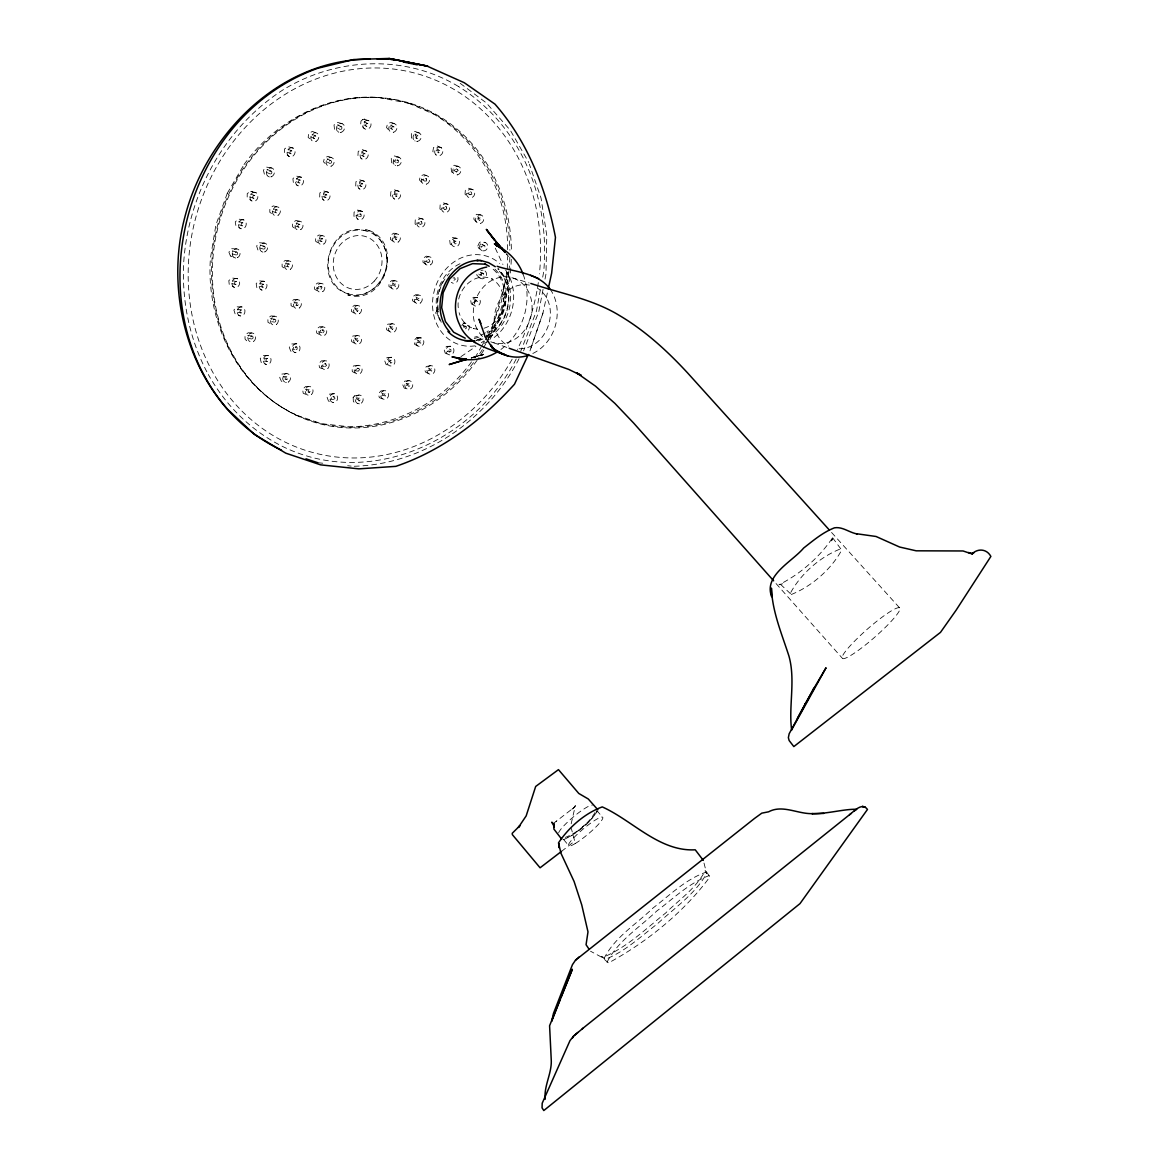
<?xml version="1.0" encoding="UTF-8"?>
<svg xmlns="http://www.w3.org/2000/svg" width="1169" height="1169" viewBox="0 0 1169 1169"><rect width="100%" height="100%" fill="white"/><g stroke="black" fill="none" stroke-linecap="round" stroke-linejoin="round"><path stroke-width="0.75" stroke-dasharray="5 3.75" d="M458.277 307.725C455.939 290.745 473.956 270.287 492.821 279.347L491.696 278.88C498.783 282.796 502.889 290.599 503.503 298.519L503.488 297.832C503.883 311.728 497.38 324.251 483.761 328.328M507.302 268.738L507.492 256.566M507.594 249.611C508.252 195.939 480.532 142.063 434.035 114.255L407.586 102.697L410.494 103.354M494.998 269.148C512.87 286.843 508.12 319.634 487.225 333.048M571.173 823.809L575.367 805.529L574.052 807.589L570.983 810.029L574.768 806.946L556.049 821.427M595.036 812.455C588.621 823.371 577.165 832.825 565.343 837.384M604.022 958.595C614.295 937.494 636.491 924.065 653.091 907.948C669.749 895.235 685.545 879.409 705.594 872.352L706.69 873.36C695.365 894.007 674.469 907.933 657.475 923.773C640.948 936.384 625.24 951.449 605.674 959.135L601.597 956.651L603.321 957.192C626.935 947.358 645.872 928.844 665.629 913.033C679.262 899.633 696.549 887.972 705.228 870.598L706.69 873.36M540.385 289.693L536.41 311.217L520.702 351.299M542.708 277.141L543.702 271.763A204.531 181.999 -74.6 0 0 526.532 164.873A204.531 181.94 -74.4 0 0 458.38 86.418M481.818 250.546L478.428 247.945L477.829 245.914M506.951 272.187L501.457 301.354L490.571 330.769L485.383 339.755M505.753 301.061L504.321 308.645L497.804 322.527M543.044 289.401L538.777 311.743L523.595 350.861M545.017 279.099L545.996 273.941L546.785 235.597L541.028 198.014L529.367 164.186M353.17 397.431L353.345 401.478L354.748 402.867L359.38 403.86M477.814 246.016L479.524 242.378L481.38 241.632L485.544 242.611A4.384 4.062 -68.3 0 1 485.909 250.093A4.384 4.062 -68.3 0 1 479.568 247.039A4.384 4.062 -68.3 0 1 485.544 242.611M606.989 962.292C617.641 941.103 639.677 927.338 656.583 911.177C673.359 898.581 689.125 882.99 709.086 875.639L709.919 876.838C684.289 911.864 646.618 942.258 608.464 962.949L602.21 957.484L590.535 951.23M542.971 313.044L529.849 351.241L542.957 313.014L547.881 290.526M464.035 327.583L463.523 325.683M227.297 193.265L215.885 224.989L210.435 258.247C205.802 320.438 236.357 386.369 294.062 413.914L295.742 414.717M479.991 274.963L482.081 273.254L483.791 273.955L482.388 275.928L479.363 274.7M442.905 281.451C437.82 290.876 435.964 302.07 438.127 312.576M450.752 346.287A4.355 4.033 -80.4 0 0 446.09 352.03A4.355 4.033 -80.4 0 0 452.958 353.359A4.355 4.033 -80.4 0 0 450.752 346.287L446.514 346.375L444.045 349.414L445.214 353.155L449.13 354.835M597.695 811.052L589.702 820.872L574.87 833.336M244.043 164.566L244.175 164.318C274.759 122 325.581 93.695 378.537 97.436L380.363 97.772M474.994 357.714L481.058 347.237M481.92 345.746L484.507 341.246M519.051 358.708C487.59 420.314 422.886 464.941 352.921 466.285M227.239 193.367L244.175 164.318M516.216 358.941C474.409 440.757 370.865 488.598 284.476 447.376A204.458 181.59 -74.9 0 1 208.345 374.533M354.324 396.028L359.015 395.049M353.111 397.518L354.455 395.867M471.516 361.879C443.402 400.558 397.708 426.232 349.546 426.817L321.373 423.66L294.077 414.337L296.751 415.506M366.306 230.936A32.717 29.152 -74.8 0 0 328.927 271.529A32.717 29.152 -74.8 0 0 377.616 284.973A32.717 29.152 -74.8 0 0 366.306 230.936C328.474 219.421 310.706 284.958 349.341 294.135M437.557 309.434L435.657 312.883L437.484 316.361M492.923 328.314L494.209 326.94M464.21 326.882L466.489 326.823L465.993 328.752L464.677 328.781M362.595 119.633L361.002 121.108L360.607 124.995L364.509 128.765M500.931 349.458C523.595 332.595 533.225 300.36 522.981 273.941M453.09 278.134L454.346 277.623L455.369 279.245L453.806 280.399L452.827 279.523M552.922 823.765L556.634 821.003M561.456 851.412L574.695 841.11L571.334 828.441M460.937 356.647L475.885 346.448M481.321 342.751L484.039 340.895M488.087 338.148L493.493 334.48L489.519 337.636L508.018 272.245L509.377 278.47L505.709 270.404M572.182 835.353L564.32 838.977M532.816 353.476C555.874 342.488 564.802 309.697 549.898 288.787M485.515 337.242C509.742 325.187 517.546 288.1 497.629 268.768M419.13 337.841L416.763 337.709L413.928 340.413L414.615 344.314L418.502 346.272M459.987 263.726C439.383 273.298 430.367 300.667 440.128 320.964M309.04 389.496L307.973 391.162L309.42 392.346L310.486 390.68L309.697 389.569L305.518 389.219L306.965 390.402L305.898 392.068L309.42 392.346M476.484 340.208L484.784 336.687M486.436 335.971C509.713 323.988 516.523 288.129 497.541 269.279M478.399 340.91L486.713 337.373M488.364 336.657L491.974 335.123C508.72 322.746 515.295 299.483 507.185 280.239L498.432 268.417M359.234 398.03L358.006 399.535L359.351 400.879L360.563 399.374L359.877 398.176L356.048 397.811L357.393 399.155L356.165 400.66L359.351 400.879M297.51 302.742L296.239 304.261L297.51 305.65L298.796 304.13L298.153 302.903L293.901 301.923L295.173 303.312L293.887 304.831L297.51 305.65M322.936 332.814L324.208 331.295L323.565 330.082L319.473 329.278L320.774 330.652L319.502 332.157L322.936 332.814L321.65 331.441L322.922 329.921M358.298 371.143L359.541 369.638L358.868 368.44L355.025 367.914L356.355 369.258L355.113 370.748L358.298 371.143L356.969 369.784L358.211 368.293M357.67 338.528L356.399 340.018L357.699 341.377L358.795 339.185L354.47 337.943L355.771 339.302L354.499 340.778L357.699 341.377M320.92 289.298L322.06 287.077L317.471 285.514L318.742 286.887L316.799 288.232L320.277 289.138L319.824 287.179L321.592 286.58M256.128 192.797A4.647 3.916 -72.8 0 0 249.947 197.006A4.647 3.916 -72.8 0 0 255.704 200.747A4.647 3.916 -72.8 0 0 256.128 192.797L250.663 191.321L247.243 193.543L247.17 197.766L251.73 200.907M357.553 308.528L356.253 310.004L357.553 311.378L358.678 309.186L354.353 307.768L355.639 309.142L354.339 310.618L357.553 311.378M392.463 326.75L391.162 328.226L392.463 329.585L393.588 327.422L389.482 326.093L390.782 327.466L389.482 328.927L392.463 329.585M474.219 338.586L480.912 336.511M362.361 211.472A4.515 3.989 -70.9 0 0 356.092 215.447A4.515 3.989 -70.9 0 0 361.952 219.202A4.515 3.989 -70.9 0 0 362.361 211.472L357.48 210.084L354.075 212.203L353.944 216.28L357.919 219.275M563.56 839.707C576.419 833.541 589.629 824.189 596.585 811.607L596.161 811.096M476.411 340.471L481.014 339.098M471.428 357.933L483.221 354.558L471.428 357.889M364.275 119.165L369.375 121.006A4.588 4.004 -64 0 1 368.6 128.765A4.588 4.004 -64 0 1 362.843 124.878A4.588 4.004 -64 0 1 369.375 121.006M362.434 119.691L364.538 119.092M471.122 358.05L482.476 354.952L468.462 358.372M286.785 376.623L285.441 378.011L286.639 379.53L287.779 378.858L287.413 376.842L283.103 376.272L284.286 377.777L282.956 379.165L286.639 379.53M408.96 383.607L407.572 384.937L408.77 386.428L409.939 385.799L409.588 383.841L406.111 383.315L407.309 384.806L405.921 386.121L408.77 386.428M296.02 349.692L297.204 349.107L297.014 347.091L292.761 346.287L293.828 347.894L292.382 349.166L296.02 349.692L294.953 348.07L296.4 346.798M791.311 594.495C811.812 586.297 830.998 569.522 841.709 550.131L831.641 536.425L832.518 537.901L831.627 540.852L833.161 536.907C819.805 557.043 800.575 573.906 778.992 584.734L783.069 583.638L780.191 584.032L791.311 594.495L790.317 593.282C800.765 573.76 820.302 556.692 840.891 548.758M391.235 360.242L389.759 361.455L390.841 363.048L392.039 362.507L391.849 360.52L388.269 359.818L389.35 361.396L387.874 362.624L390.841 363.048M333.574 399.52L335.05 398.322L333.983 396.686L330.637 396.466L331.689 398.088L330.228 399.301L333.574 399.52L332.522 397.898L333.983 396.686M449.744 351.957L450.986 351.474L450.883 349.502L447.683 348.683L449.744 351.957L447.157 351.445L450.27 349.195M519.065 348.771C548.451 349.034 562.406 304.013 537.404 288.173M334.319 393.719A4.442 3.96 -87.4 0 0 329.979 399.725A4.442 3.96 -87.4 0 0 336.745 400.879A4.442 3.96 -87.4 0 0 334.319 393.719L329.468 394.114L327.115 397.314L328.46 401.084L333.048 402.501M383.593 390.753L381.05 390.884L378.376 393.763L379.326 397.621L383.49 399.228M480.108 217.872L478.472 218.954L479.392 220.62L481.043 218.822L477.683 216.572L478.603 218.238L476.967 219.319L479.392 220.62M308.528 386.515L305.504 386.632L302.596 389.292L303.224 393.281L307.695 395.107M409.077 380.656L404.693 381.167L402.604 384.499L404.226 388.093L408.492 389.379M286.843 373.569L281.773 374.095L279.698 377.558L281.393 381.24L286.361 382.57M358.035 365.298L353.462 365.97L352.088 367.592L352.264 371.567L356.267 373.642M430.367 365.678L426.261 366.511L424.815 370.149L425.545 372.107L429.286 374.022M324.427 360.826L321.504 360.812L318.728 363.632L319.546 367.592L324.003 369.419M385.01 393.632L383.403 395.356L385.565 395.999L385.58 393.997L382 393.383L382.891 395.122L381.313 396.116L384.309 396.364M391.557 357.29A4.398 4.004 -83.3 0 0 387.202 363.311A4.398 4.004 -83.3 0 0 394.07 364.319A4.398 4.004 -83.3 0 0 391.557 357.29L387.027 357.539L384.689 360.724L386.062 364.45L390.344 365.985M268.227 355.639A4.53 3.916 -84.8 0 0 263.332 361.236A4.53 3.916 -84.8 0 0 269.878 363.194A4.53 3.916 -84.8 0 0 268.227 355.639L262.937 355.61L260.249 358.591L261.228 362.58L266.079 364.407M296.692 343.774A4.501 3.945 -83.7 0 0 292.425 349.999A4.501 3.945 -83.7 0 0 299.191 350.934A4.501 3.945 -83.7 0 0 296.692 343.774L291.607 343.978L289.269 347.266L290.672 351.08L295.523 352.702M324.938 366.54L326.56 365.59L325.742 363.793L322.323 363.384L323.126 365.166L321.519 366.131L324.938 366.54L324.12 364.743L325.742 363.793M476.777 300.535L473.489 302.406L475.915 303.209L477.639 301.558L474.351 299.746L475.915 303.209M251.613 332.946L248.179 332.785L244.979 335.138L245.066 339.098L246.542 340.69L249.83 341.567M421.22 337.958A4.384 4.018 -80.6 0 0 415.886 343.014A4.384 4.018 -80.6 0 0 422.462 345.366A4.384 4.018 -80.6 0 0 421.22 337.958L416.763 337.709M357.539 335.518L352.936 336L351.533 337.593L351.65 341.596L355.624 343.876M420.372 340.778L418.648 342.415L420.782 343.175L420.928 341.187L417.596 340.237L418.385 342.02L416.734 342.912L419.496 343.467M456.407 171.975L458.248 170.353L454.858 167.693L455.559 169.476L453.806 170.367L456.407 171.975L455.691 170.192L457.444 169.3M322.776 326.896L319.795 326.692L316.565 328.957L316.682 332.99L320.876 335.328M274.364 316.171L271.047 315.922L267.833 318.231L267.993 322.337L272.479 324.734M392.375 323.769L387.933 324.164L386.53 325.742L386.588 329.716L390.373 332.04M241.837 306.906A4.588 3.902 -81.4 0 0 237.336 313.087A4.588 3.902 -81.4 0 0 244 314.286A4.588 3.902 -81.4 0 0 241.837 306.906L236.401 306.833L233.902 310.092L235.159 314.023L240.288 315.951M455.998 241.209L454.273 242.071L454.975 243.868L456.29 243.62L456.538 241.632L453.44 240.054L454.142 241.851L452.418 242.699L454.975 243.868M463.129 323.009L465.306 323.199M396.817 162.827L398.147 162.579L398.483 160.562L394.961 158.429L395.59 160.255L393.836 161.117L396.817 162.827L396.189 160.986L397.957 160.138M317.793 462.719L323.053 463.245M347.646 465.744L351.168 466.11M297.408 299.673L294.252 299.337L290.993 301.602L291.081 305.693L295.406 308.178M357.524 305.533L354.675 305.211L351.416 307.418L351.474 311.436L355.493 313.891M267.613 358.62A1.461 1.271 -84.8 0 0 266.035 360.432A1.461 1.271 -84.8 0 0 268.154 361.06A1.461 1.271 -84.8 0 0 267.613 358.62L263.785 358.152L264.647 359.935L263.083 360.973L266.927 361.455M264.442 281.364A4.574 3.916 -79.1 0 0 259.182 286.712A4.574 3.916 -79.1 0 0 265.568 289.05A4.574 3.916 -79.1 0 0 264.442 281.364L259.065 280.823L256.157 283.658L256.873 287.735L261.695 290.058M431.449 368.688L429.651 370.193L431.726 371.099L431.975 369.126L428.731 368.293L429.432 370.12L427.722 370.909L430.426 371.304M237.409 278.704A4.618 3.902 -79.3 0 0 231.871 283.702A4.618 3.902 -79.3 0 0 238.067 286.551A4.618 3.902 -79.3 0 0 237.409 278.704L231.871 277.988L228.803 280.648L229.285 284.798L234.165 287.267M477.712 329.176L473.255 328.562L474.453 328.84C466.796 326.809 461.127 320.204 459.125 312.693M320.92 283.38L317.836 282.927L314.549 285.163L314.593 289.225L318.83 291.812M418.312 295.012L415.843 294.646L412.569 296.78L412.54 300.754L416.164 303.239M529.425 285.09C497.38 279.406 480.138 330.71 508.617 346.097M251.803 336.044L247.843 335.43L249.143 336.804L247.916 338.352L251.861 338.981M477.624 297.7A4.355 4.062 -74.1 0 0 472.276 302.815A4.355 4.062 -74.1 0 0 478.939 305.021A4.355 4.062 -74.1 0 0 477.624 297.7L473.46 297.277L470.625 299.98L471.326 303.852L474.935 305.986M484.346 245.329L480.737 246.761L483.133 247.901L484.916 247.185L484.843 245.782L481.935 244.204L483.133 247.901M288.641 260.892L285.411 260.351L282.094 262.587L282.124 266.707L286.478 269.425M394.917 280.779L392.273 280.326L388.97 282.474L388.941 286.478L392.74 289.05M236.708 248.88L231.228 248.705L228.905 252.168L230.425 255.996L235.685 258.071M417.932 135.765L416.106 136.466L416.602 138.366L417.932 138.234L418.429 136.232L415.053 133.924L415.55 135.809L413.724 136.525L416.602 138.366M274.51 319.239L270.711 318.538L271.997 319.926L270.74 321.46L274.554 322.162M264.53 243.108L259.167 242.728L256.639 245.987L257.881 249.918L262.908 252.153M409.165 103.383L378.537 97.436M241.442 309.99A1.476 1.257 -81.4 0 0 239.996 311.991A1.476 1.257 -81.4 0 0 242.144 312.371A1.476 1.257 -81.4 0 0 241.442 309.99L237.395 309.215L238.388 310.896L236.898 312.123L240.946 312.912M243.722 219.874A4.647 3.902 -75 0 0 238.418 225.442A4.647 3.902 -75 0 0 244.847 227.575A4.647 3.902 -75 0 0 243.722 219.874L238.169 219.041L235.247 221.964L235.977 226.085L240.946 228.729M322.147 235.67L319.049 234.969L315.688 237.146L315.645 241.252L319.853 244.116M428.833 256.712L426.407 256.157L423.061 258.247L422.959 262.236L426.51 264.925M236.43 281.627A1.49 1.257 -79.3 0 0 234.648 283.249A1.49 1.257 -79.3 0 0 236.649 284.169A1.49 1.257 -79.3 0 0 236.43 281.627L232.339 280.662L232.967 282.577L231.301 283.424L235.393 284.403M299.22 221.189L296.035 220.43L292.659 222.621L292.601 226.771L296.882 229.708M263.639 284.33A1.476 1.271 -79.1 0 0 261.929 286.069A1.476 1.271 -79.1 0 0 264.004 286.814A1.476 1.271 -79.1 0 0 263.639 284.33L259.723 283.409L260.482 285.236L258.846 286.2L262.747 287.136M276.629 206.767L273.268 205.905L269.878 208.111L269.805 212.29L274.233 215.33M462.866 325.523L466.007 326.326M396.525 233.858L393.851 233.157L390.49 235.261L390.373 239.294L394.128 242.129M418.999 298.168L417.012 299.454L418.955 300.623L419.466 298.68L416.179 297.35L416.617 299.264L414.834 299.819L417.654 300.652M395.531 283.935L393.558 285.221L395.487 286.39L395.999 284.447L392.579 283.03L393.018 284.958L391.22 285.528L394.172 286.434M250.663 191.321L252.46 191.818M428.044 262.367L429.856 261.812L429.447 259.883L426.685 258.846L427.094 260.76L425.297 261.301L428.044 262.367L427.635 260.439L429.447 259.883M359.453 216.674L361.265 216.104L360.9 214.146L357.67 212.787L358.035 214.745L356.238 215.301L359.453 216.674L359.088 214.716L360.9 214.146M397.065 237.059L395.254 237.614L396.291 239.733L397.518 237.57L394.099 235.846L394.494 237.789L392.682 238.33L395.648 239.543M236.489 252.036L232.383 250.882L233.479 252.446L232.047 253.834L236.153 254.988M420.241 224.302L422.067 223.776L421.688 221.832L418.867 220.546L419.247 222.49L417.421 223.016L420.241 224.302L419.861 222.373L421.688 221.832M457.021 238.388A4.413 4.048 -69.2 0 0 451.351 243.284A4.413 4.048 -69.2 0 0 457.883 245.826A4.413 4.048 -69.2 0 0 457.021 238.388L452.71 237.541L449.7 240.127L450.182 244.073L453.82 246.615M289.327 264.15A1.476 1.271 -76.8 0 0 287.384 265.509A1.476 1.271 -76.8 0 0 289.284 266.678A1.476 1.271 -76.8 0 0 289.327 264.15L285.631 263.098L286.069 265.071L284.301 265.684L287.998 266.737M357.48 210.084L360.373 210.917M397.416 193.952L395.59 194.478L396.598 196.626L397.869 194.463L394.421 192.49L394.786 194.434L392.959 194.96L395.955 196.436M444.951 209.412L446.792 208.9L446.426 206.971L443.782 205.583L444.147 207.512L442.306 208.024L444.951 209.412L444.585 207.483L446.426 206.971M469.967 194.77L471.823 194.273L471.472 192.344L468.974 190.883L469.324 192.812L467.468 193.309L469.967 194.77L469.617 192.841L471.472 192.344M328.284 192.286A4.559 3.975 -70.8 0 0 322.016 196.319A4.559 3.975 -70.8 0 0 327.831 200.089A4.559 3.975 -70.8 0 0 328.284 192.286L323.258 190.825L319.838 192.958L319.692 197.093L323.813 200.177M423.134 219.202A4.442 4.033 -69.5 0 0 416.807 223.06A4.442 4.033 -69.5 0 0 422.71 226.815A4.442 4.033 -69.5 0 0 423.134 219.202L418.634 217.872L415.243 219.933L415.083 223.951L418.648 226.859M264.106 246.206L260.176 245.022L261.169 246.674L259.664 247.93L263.58 249.129M511.905 277.725L529.104 282.942M271.588 167.956L266.181 167.05L263.42 170.163L264.384 174.196L269.323 176.957M301.237 177.191A4.603 3.945 -70.2 0 0 295.567 182.364A4.603 3.945 -70.2 0 0 301.923 184.877A4.603 3.945 -70.2 0 0 301.237 177.191L295.991 175.993L292.893 178.696L293.375 182.832L297.934 185.783M242.904 222.914A1.505 1.257 -75 0 0 241.194 224.711A1.505 1.257 -75 0 0 243.269 225.398A1.505 1.257 -75 0 0 242.904 222.914L238.827 221.569L239.572 223.396L237.935 224.419L242.012 225.778M364.187 181.253A4.53 4.004 -68.9 0 0 357.846 185.184A4.53 4.004 -68.9 0 0 363.676 188.983A4.53 4.004 -68.9 0 0 364.187 181.253L359.351 179.705L355.917 181.794L355.727 185.9L359.614 189.042M398.892 191.292A4.486 4.018 -68.3 0 0 392.521 195.165A4.486 4.018 -68.3 0 0 398.381 198.964A4.486 4.018 -68.3 0 0 398.892 191.292L394.245 189.802L390.826 191.862L390.621 195.924L394.318 198.993M322.746 238.914A1.461 1.286 -74.1 0 0 320.759 240.23A1.461 1.286 -74.1 0 0 322.659 241.428A1.461 1.286 -74.1 0 0 322.746 238.914L319.254 237.702L319.648 239.66L317.866 240.244L321.358 241.472M480.81 214.95L476.631 214.263L473.942 217.171L473.898 219.29L476.733 222.431M293.054 148.068A4.647 3.945 -68.6 0 0 287.033 152.832A4.647 3.945 -68.6 0 0 293.156 155.901A4.647 3.945 -68.6 0 0 293.054 148.068L287.749 146.563L284.462 149.047L284.622 153.241L289.123 156.471M493.859 342.809L509.173 348.26M447.917 204.356A4.442 4.048 -66.6 0 0 441.517 208.14A4.442 4.048 -66.6 0 0 447.42 211.94A4.442 4.048 -66.6 0 0 447.917 204.356L443.562 202.924L440.143 204.926L439.924 208.944L443.329 211.94M299.848 224.463A1.476 1.271 -73.7 0 0 297.861 225.807A1.476 1.271 -73.7 0 0 299.746 227.005A1.476 1.271 -73.7 0 0 299.848 224.463L296.21 223.162L296.605 225.135L294.822 225.734L298.46 227.049M331.207 157.494L328.094 156.354L324.383 157.844L323.535 161.906L327.291 165.443M277.243 210.069A1.49 1.271 -73.1 0 0 275.256 211.414A1.49 1.271 -73.1 0 0 277.126 212.612A1.49 1.271 -73.1 0 0 277.243 210.069L273.4 208.637L273.78 210.625L271.997 211.238L275.84 212.656M254.769 195.588A1.505 1.271 -72.8 0 0 252.767 196.947A1.505 1.271 -72.8 0 0 254.623 198.16A1.505 1.271 -72.8 0 0 254.769 195.588L250.765 194.069L251.116 196.071L249.348 196.684L253.352 198.204M230.425 255.996L232.149 256.683M315.645 132.711L312.444 131.454L308.777 133.178L308.148 137.328L312.123 140.938M366.54 151.166A4.559 3.989 -66 0 0 360.096 155.068A4.559 3.989 -66 0 0 365.882 158.911A4.559 3.989 -66 0 0 366.54 151.166L361.703 149.427L358.211 151.473L357.948 155.594L361.805 158.94M426.568 175.613L424.055 174.605L420.343 175.993L419.452 179.953L422.637 183.328M483.382 273.385L480.357 272.172L481.482 273.707M472.992 189.743A4.442 4.062 -64.3 0 0 466.533 193.47A4.442 4.062 -64.3 0 0 472.422 197.313A4.442 4.062 -64.3 0 0 472.992 189.743L468.754 188.224L465.32 190.196L465.043 194.215L468.316 197.269M399.053 157.26L394.377 155.93L391.235 158.487L391.6 162.549L395.56 165.589M342.181 123.695L337.14 122.263L334.027 124.966L334.495 129.087L338.849 132.272M326.882 195.018A1.476 1.286 -70.8 0 0 324.85 196.319A1.476 1.286 -70.8 0 0 326.736 197.532A1.476 1.286 -70.8 0 0 326.882 195.018L323.404 193.528L323.769 195.501L321.957 196.071L325.435 197.561M270.93 171.054L267.043 169.388L267.92 171.098L266.313 172.281L270.2 173.962M300.228 180.143A1.49 1.271 -70.2 0 0 298.402 181.823A1.49 1.271 -70.2 0 0 300.448 182.627A1.49 1.271 -70.2 0 0 300.228 180.143L296.546 178.536L297.189 180.391L295.479 181.312L299.162 182.919M439.763 150.363L437.878 150.655L438.609 152.92L440.143 150.947L437.031 148.624L437.148 150.611L435.263 150.903L437.995 152.642M458.482 166.436L454.127 165.238L451.088 167.839L451.555 171.843L453.543 173.48M458.365 86.448C404.752 53.862 335.415 57.559 282.679 90.086C224.58 127.772 188.37 193.47 183.723 262.148A204.443 181.502 -74.8 0 0 208.33 374.548M441.546 147.922A4.501 4.048 -62.7 0 0 434.736 150.933A4.501 4.048 -62.7 0 0 440.099 155.492A4.501 4.048 -62.7 0 0 441.546 147.922L437.177 145.92L433.524 147.528L432.822 151.532L436.052 154.98M394.172 123.636L391.41 122.336L387.597 123.563L386.515 127.553L389.803 131.264M419.247 132.974L414.659 131.352L411.342 133.661L411.386 137.752L415.112 141.025M362.741 183.942A1.461 1.286 -68.9 0 0 360.68 185.213A1.461 1.286 -68.9 0 0 362.565 186.441A1.461 1.286 -68.9 0 0 362.741 183.942L359.497 182.408L359.847 184.366L358.035 184.907L361.265 186.455M291.841 150.976A1.505 1.271 -68.6 0 0 289.897 152.511A1.505 1.271 -68.6 0 0 291.87 153.504A1.505 1.271 -68.6 0 0 291.841 150.976L288.071 149.179L288.582 151.108L286.814 151.882L290.57 153.68M330.608 160.562L327.13 158.838L328.065 160.504L326.458 161.702L329.936 163.441M424.668 181.093L426.553 180.932L426.539 178.915L423.748 177.352L423.762 179.339L421.892 179.515L424.668 181.093L424.654 179.091L426.539 178.915M315.805 136.101A1.49 1.286 -66.8 0 0 313.643 137.153A1.49 1.286 -66.8 0 0 315.338 138.614A1.49 1.286 -66.8 0 0 315.805 136.101L312.211 134.216L312.328 136.247L310.472 136.598L314.052 138.483M365.035 153.87A1.476 1.286 -66 0 0 362.96 155.126A1.476 1.286 -66 0 0 364.816 156.354A1.476 1.286 -66 0 0 365.035 153.87L361.805 152.102L362.112 154.06L360.286 154.6L363.501 156.368M341.158 126.661L337.739 124.732L338.411 126.559L336.672 127.494L340.077 129.438M367.826 123.709A1.476 1.286 -64 0 0 365.722 124.951A1.476 1.286 -64 0 0 367.577 126.208A1.476 1.286 -64 0 0 367.826 123.709L364.596 121.766L364.889 123.739L363.033 124.265L366.248 126.208M479.977 278.032L476.923 275.314L476.689 273.283M393.968 126.983A1.476 1.301 -63.1 0 0 391.703 127.742A1.476 1.301 -63.1 0 0 393.252 129.408A1.476 1.301 -63.1 0 0 393.968 126.983L390.914 125.068L390.811 127.1L388.941 127.187L391.98 129.101M460.221 83.35L486.304 102.872L510.371 130.358L528.783 162.491M831.554 532.45L899.852 608.143A38.153 5.45 -41.2 0 1 859.303 649.657A38.153 5.45 -41.2 0 1 854.042 641.693A38.153 5.45 -41.2 0 1 899.852 608.143M776.041 583.536L842.396 658.308M709.086 875.639L706.105 871.285L703.314 860.399M596.789 810.409L602.283 817.014M563.619 839.488L569.069 846.108M481.76 275.665L481.263 274.394M495.261 248.164L502.933 264.501M486.757 335.079L488.817 339.478M439.427 317.588L441.239 322.308M505.87 293.419L506.06 294.997M558.65 832.854A22.255 3.653 -39.9 0 1 574.388 816.079A22.255 3.653 -39.9 0 1 592.405 805.134M477.098 360.286A166.568 148.171 -74.7 0 1 237.731 362.785A166.568 148.171 -74.7 0 1 317.383 108.001A166.568 148.171 -74.7 0 1 511.394 250.575M511.291 259.299A166.568 148.171 -74.7 0 1 489.869 339.609M483.82 350.159A166.568 148.171 -74.7 0 1 478.15 358.81M512.139 359.219A196.45 174.605 -74.7 0 1 221.409 386.252A196.45 174.605 -74.7 0 1 320.116 77.49A196.45 174.605 -74.7 0 1 539.406 273.897M538.324 282.591A196.45 174.605 -74.7 0 1 517.312 349.516M473.533 362.595A166.13 147.835 -74.8 0 1 235.656 360.184A166.13 147.835 -74.8 0 1 317.34 107.592A166.13 147.835 -74.8 0 1 509.874 250.224M509.83 257.195A166.13 147.835 -74.8 0 1 509.114 269.367M508.939 271.091A166.13 147.835 -74.8 0 1 486.757 342.093M485.909 343.613A166.13 147.835 -74.8 0 1 483.279 348.099M482.373 349.575A166.13 147.835 -74.8 0 1 477.683 356.793M438.141 315.747A4.369 4.033 -76.8 0 1 438.185 311.392M457.883 277.448A4.384 4.048 -72.8 0 1 451.292 282.372M461.77 325.464A4.355 4.048 -77.3 0 1 468.17 324.397A4.355 4.048 -77.3 0 1 467.279 331.251M485.033 270.974A4.369 4.062 -71.1 0 1 484.024 278.456A4.369 4.062 -71.1 0 1 478.457 274.087M480.985 270.55A4.369 4.062 -71.1 0 1 483.089 270.185M493.157 269.221A38.27 33.083 -73.1 0 1 486.874 331.864M485.427 332.8A38.27 33.083 -73.1 0 1 474.395 337.169M438.36 309.96A38.27 33.083 -73.1 0 1 438.273 296.356M439.31 291.461A38.27 33.083 -73.1 0 1 449.159 273.561M505.607 270.097A46.307 39.994 -73 0 1 491.944 339.112M488.803 341.07A46.307 39.994 -73 0 1 483.776 343.481M475.155 345.834A46.307 39.994 -73 0 1 434.722 289.167A46.307 39.994 -73 0 1 499.587 263.405M482.578 336.497A33.784 28.933 -72.7 0 1 491.024 280.852A33.784 28.933 -72.7 0 1 532.07 307.418A33.784 28.933 -72.7 0 1 490.805 341.816M386.705 256.873C389.262 277.901 369.623 300.418 347.748 294.895C386.837 306.746 405.102 238.827 365.342 229.329C377.514 232.733 385.697 244.569 386.705 256.873M483.498 354.236L471.56 357.816L483.498 354.236M508.559 256.493L506.221 253.805L508.559 256.479M575.177 843.565A22.284 3.522 -39.9 0 0 602.736 818.417A22.284 3.522 -39.9 0 0 579.006 832.664A22.284 3.522 -39.9 0 0 575.177 843.565M398.176 242.071A4.457 4.018 -71.5 0 0 398.527 234.414A4.457 4.018 -71.5 0 0 392.273 238.344A4.457 4.018 -71.5 0 0 398.176 242.071M323.857 243.985A4.53 3.975 -74.1 0 0 324.134 236.211A4.53 3.975 -74.1 0 0 317.983 240.288A4.53 3.975 -74.1 0 0 323.857 243.985M322.819 291.636A4.501 3.96 -77.9 0 0 322.907 283.892A4.501 3.96 -77.9 0 0 316.872 288.027A4.501 3.96 -77.9 0 0 322.819 291.636M359.497 313.716A4.457 3.989 -78.9 0 0 359.526 306.044A4.457 3.989 -78.9 0 0 353.506 310.121A4.457 3.989 -78.9 0 0 359.497 313.716M396.773 288.933A4.428 4.004 -75.6 0 0 396.934 281.305A4.428 4.004 -75.6 0 0 390.797 285.294A4.428 4.004 -75.6 0 0 396.773 288.933M300.886 229.562A4.574 3.96 -73.7 0 0 301.207 221.73A4.574 3.96 -73.7 0 0 295.041 225.851A4.574 3.96 -73.7 0 0 300.886 229.562M290.453 269.235A4.559 3.945 -76.8 0 0 290.613 261.418A4.559 3.945 -76.8 0 0 284.564 265.597A4.559 3.945 -76.8 0 0 290.453 269.235M299.381 307.973A4.515 3.945 -79.6 0 0 299.396 300.185A4.515 3.945 -79.6 0 0 293.434 304.378A4.515 3.945 -79.6 0 0 299.381 307.973M324.836 335.108A4.471 3.96 -81.2 0 0 324.777 327.393A4.471 3.96 -81.2 0 0 318.845 331.558A4.471 3.96 -81.2 0 0 324.836 335.108M359.614 343.686A4.442 3.989 -81.3 0 0 359.541 336.029A4.442 3.989 -81.3 0 0 353.593 340.135A4.442 3.989 -81.3 0 0 359.614 343.686M394.377 331.879A4.413 4.004 -79.4 0 0 394.377 324.281A4.413 4.004 -79.4 0 0 388.356 328.314A4.413 4.004 -79.4 0 0 394.377 331.879M420.197 303.122A4.398 4.018 -76 0 0 420.329 295.538A4.398 4.018 -76 0 0 414.206 299.498A4.398 4.018 -76 0 0 420.197 303.122M430.557 264.852A4.413 4.033 -72.3 0 0 430.835 257.268A4.413 4.033 -72.3 0 0 424.61 261.155A4.413 4.033 -72.3 0 0 430.557 264.852M426.612 184.103A4.486 4.033 -65.2 0 0 428.424 176.592A4.486 4.033 -65.2 0 0 421.541 179.178A4.486 4.033 -65.2 0 0 426.612 184.103M397.635 165.793A4.515 4.018 -65.1 0 0 400.675 158.575A4.515 4.018 -65.1 0 0 393.588 159.905A4.515 4.018 -65.1 0 0 397.635 165.793M331.207 166.159A4.588 3.975 -67.8 0 0 333.033 158.458A4.588 3.975 -67.8 0 0 326.239 161.22A4.588 3.975 -67.8 0 0 331.207 166.159M330.608 163.368A1.476 1.286 -67.8 0 0 331.192 160.884A1.476 1.286 -67.8 0 0 329 161.775A1.476 1.286 -67.8 0 0 330.608 163.368M278.222 215.184A4.603 3.931 -73.1 0 0 278.602 207.293A4.603 3.931 -73.1 0 0 272.435 211.457A4.603 3.931 -73.1 0 0 278.222 215.184M264.939 251.846A4.603 3.916 -76.2 0 0 266.357 244.014A4.603 3.916 -76.2 0 0 259.839 247.024A4.603 3.916 -76.2 0 0 264.939 251.846M264.238 249.026A1.49 1.271 -76.2 0 0 264.691 246.498A1.49 1.271 -76.2 0 0 262.587 247.477A1.49 1.271 -76.2 0 0 264.238 249.026M276.41 324.485A4.544 3.931 -81.7 0 0 276.337 316.653A4.544 3.931 -81.7 0 0 270.477 320.92A4.544 3.931 -81.7 0 0 276.41 324.485M275.183 321.928A1.461 1.271 -81.7 0 0 275.153 319.4A1.461 1.271 -81.7 0 0 273.254 320.788A1.461 1.271 -81.7 0 0 275.183 321.928M327.875 368.425A4.457 3.96 -84.8 0 0 326.472 360.9A4.457 3.96 -84.8 0 0 321.358 366.16A4.457 3.96 -84.8 0 0 327.875 368.425M360.257 373.422A4.428 3.989 -84.7 0 0 360.052 365.78A4.428 3.989 -84.7 0 0 354.178 369.93A4.428 3.989 -84.7 0 0 360.257 373.422M457.342 174.882A4.471 4.048 -63.2 0 0 460.162 167.693A4.471 4.048 -63.2 0 0 453.046 169.184A4.471 4.048 -63.2 0 0 457.342 174.882M417.187 141.405A4.53 4.033 -62.6 0 0 420.767 134.435A4.53 4.033 -62.6 0 0 413.592 135.166A4.53 4.033 -62.6 0 0 417.187 141.405M393.734 132.214A4.559 4.018 -63.1 0 0 395.97 124.688A4.559 4.018 -63.1 0 0 388.956 127.026A4.559 4.018 -63.1 0 0 393.734 132.214M340.939 132.389A4.603 3.989 -65.2 0 0 343.832 124.951A4.603 3.989 -65.2 0 0 336.774 126.617A4.603 3.989 -65.2 0 0 340.939 132.389M340.749 129.467A1.49 1.286 -65.3 0 0 341.684 127.07A1.49 1.286 -65.3 0 0 339.405 127.611A1.49 1.286 -65.3 0 0 340.749 129.467M316.098 141.347A4.632 3.96 -66.8 0 0 317.53 133.529A4.632 3.96 -66.8 0 0 310.837 136.802A4.632 3.96 -66.8 0 0 316.098 141.347M271.383 176.767A4.647 3.931 -70.6 0 0 273.356 168.964A4.647 3.931 -70.6 0 0 266.59 171.624A4.647 3.931 -70.6 0 0 271.383 176.767M270.872 173.903A1.505 1.271 -70.6 0 0 271.515 171.39A1.505 1.271 -70.6 0 0 269.323 172.238A1.505 1.271 -70.6 0 0 270.872 173.903M237.702 257.575A4.632 3.902 -77.2 0 0 238.593 249.625A4.632 3.902 -77.2 0 0 232.28 253.22A4.632 3.902 -77.2 0 0 237.702 257.575M236.81 254.842A1.49 1.257 -77.2 0 0 237.102 252.27A1.49 1.257 -77.2 0 0 235.057 253.425A1.49 1.257 -77.2 0 0 236.81 254.842M253.746 341.29A4.559 3.916 -83.2 0 0 253.585 333.428A4.559 3.916 -83.2 0 0 247.784 337.768A4.559 3.916 -83.2 0 0 253.746 341.29M252.489 338.732A1.476 1.257 -83.2 0 0 252.446 336.19A1.476 1.257 -83.2 0 0 250.575 337.593A1.476 1.257 -83.2 0 0 252.489 338.732M288.348 382.058A4.501 3.931 -86.1 0 0 288.772 374.27A4.501 3.931 -86.1 0 0 282.664 377.879A4.501 3.931 -86.1 0 0 288.348 382.058M311.597 394.362A4.471 3.945 -87 0 0 310.559 386.734A4.471 3.945 -87 0 0 305.211 391.644A4.471 3.945 -87 0 0 311.597 394.362M361.338 403.144A4.413 3.975 -87.3 0 0 361.031 395.517A4.413 3.975 -87.3 0 0 355.215 399.696A4.413 3.975 -87.3 0 0 361.338 403.144M387.363 398.103A4.384 3.989 -86.5 0 0 385.653 390.767A4.384 3.989 -86.5 0 0 380.699 396.13A4.384 3.989 -86.5 0 0 387.363 398.103M410.524 388.926A4.369 4.018 -85.1 0 0 411.05 381.372A4.369 4.018 -85.1 0 0 404.781 384.747A4.369 4.018 -85.1 0 0 410.524 388.926M433.29 373.408A4.355 4.033 -83 0 0 432.428 365.941A4.355 4.033 -83 0 0 426.86 370.602A4.355 4.033 -83 0 0 433.29 373.408M480.707 223.352A4.413 4.062 -66 0 0 482.636 215.987A4.413 4.062 -66 0 0 475.725 218.282A4.413 4.062 -66 0 0 480.707 223.352M374.241 281.144A27.15 24.198 -74.8 0 0 364.801 236.313A27.15 24.198 -74.8 0 0 333.837 270.039A27.15 24.198 -74.8 0 0 374.241 281.144"/><path stroke-width="1.5" d="M545.119 1099.342L545.163 1098.977C543.833 1085.563 552.133 1073.054 551.227 1059.494L549.591 1025.739L572.357 969.262L561.149 997.128M548.246 288.787L551.636 273.195L555.465 237.38C546.186 188.983 527.73 141.551 494.955 104.114L464.298 82.736L426.846 65.99L388.97 58.45L353.696 59.531L317.851 68.24C184.585 115.599 134.815 301.938 227.356 409.077L254.331 434.386L285.806 453.177L320.627 464.867L358.912 468.857L395.809 466.358C442.189 450.679 481.876 420.212 514.477 384.236L528.373 354.485M791.661 730.274C788.432 706.324 795.738 680.329 788.958 656.13C781.813 633.919 772.271 611.621 771.408 588.08L771.672 596.687C763.372 575.382 792.261 561.69 803.629 548.056C813.303 540.516 822.888 532.29 834.461 527.833C842.557 526.43 849.41 532.684 857.169 533.941L856.322 533.707L876.049 536.483L899.619 547.034L916.189 550.818L963.051 550.964L970.548 553.492L968.516 552.469M560.492 998.794L551.724 1021.195L553.463 1013.421L572.459 964.644L575.513 960.202L754.531 818.432L761.793 813.156L768.603 811.812C782.529 804.316 797.799 814.135 812.528 813.639M792.012 729.178L826.045 667.777L813.229 689.535M805.032 704.308L814.019 688.103L789.163 733.767L788.374 737.639L789.133 740.518L793.824 746.582L940.475 632.385L956.11 610.203L990.874 556.429C986.709 548.656 977.532 548.159 971.717 554.179L973.704 552.966L970.08 553.258M805.909 702.657L797.375 718.424M572.576 1037.867L573.614 1036.158L573.131 1036.932M575.513 960.202L576.668 959.179M577.983 957.995L579.108 957.002M574.783 1035.135L577.881 1032.432M583.287 1028.033L573.672 1035.968L569.975 1040.658L542.197 1103.244L542.051 1107.832L543.79 1110.55L800.005 903.608L867.471 809.445C862.064 801.905 854.057 811.315 849.512 814.764M582.25 1028.808L851.105 813.449M561.456 851.412L540.078 867.793L512.373 834.666L512.197 833.336L519.869 825.709L518.408 827.404L526.167 815.904L535.68 786.459L558.461 769.64L578.787 793.459L588.27 798.982L597.841 809.766M854.305 810.994L856.687 809.299C844.442 808.831 826.337 814.165 811.929 813.653L823.692 813.434M497.979 351.489C486.304 358.985 471.94 361.44 458.409 358.591L464.677 359.453L451.979 356.896L466.314 359.351L449.174 364.538L466.431 359.351L462.997 360.344M529.06 355.04C516.479 359.877 500.04 356.092 491.17 346.112L492.631 348.42L485.252 336.979L479.027 319.195L480.883 323.433M486.757 267.058C461.141 271.646 448.282 302.011 459.592 324.617C467.089 343.423 487.751 348.771 504.979 354.748L495.203 350.379L501.706 353.476L493.245 348.757L491.345 345.162M552.995 823.487L551.826 822.172L554.208 826.541L553.945 824.744L553.916 827.097L554.062 823.721L553.887 829.069L561.734 839.225M465.569 358.737L462.661 359.088L466.168 359.351M370.105 59.181C280.662 58.961 206.212 133.675 184.863 217.083C161.527 304.539 196.538 410.056 281.481 450.153M377.149 59.034L388.809 59.005M464.575 340.574L474.935 340.822M471.75 340.939C462.924 341.421 453.967 337.914 447.917 331.485M485.617 264.194L472.539 263.639L460.089 268.636L449.612 278.967L443.153 292.747L441.663 307.637L445.404 321.533L453.689 332.259L465.218 338.206M481.423 260.745L476.733 260.512L478.428 260.395C445.228 261.33 427.927 308.397 449.7 331.938M479.728 260.219L488.627 262.689L495.276 266.693M497.103 266.298C514.915 272.158 537.608 272.494 549.898 288.787M388.97 58.45L426.583 65.946M391.22 58.859L427.81 66.195M390.592 59.371L394.143 60.101M403.057 61.928L417.304 64.85M530.814 283.453C560.594 293.448 592.478 298.957 619.599 315.586C645.317 330.798 667.426 351.124 687.635 372.969L829.113 529.747M305.971 458.818L317.793 462.719M509.173 348.26L568.733 369.404L581.037 375.381M501.209 353.374L508.004 355.96M530.551 275.285L538.734 278.646M581.022 375.147L576.39 372.677L595.489 386.15L614.85 403.349L633.686 423.105L773.63 580.818M501.399 248.646L494.487 243.912C507.098 250.195 518.057 260.512 522.981 273.941M494.487 243.912L499.134 246.747M471.969 340.384L475.111 342.649M498.447 246.352L501.18 248.515M501.253 248.033L495.656 241.764L501.457 248.31M501.501 248.252L486.319 229.358L494.94 240.682L486.772 229.986M703.314 860.399L695.248 849.805C659.345 851.777 632.59 820.506 602.254 806.902C584.646 813.419 568.952 827.243 558.504 842.849L560.988 853.341L574.096 881.499L581.738 904.894L587.992 931.868L586.064 944.727L588.869 948.892M484.799 264.077A38.27 33.083 -73.1 0 1 489.212 266.313M864.899 807.078L862.459 806.449L864.899 807.078M496.986 245.695L496.153 245.358L502.378 248.559L496.986 245.695M505.052 252.446L495.729 241.676L505.066 252.416M559.103 847.569L558.709 843.74L559.103 847.569"/></g></svg>
